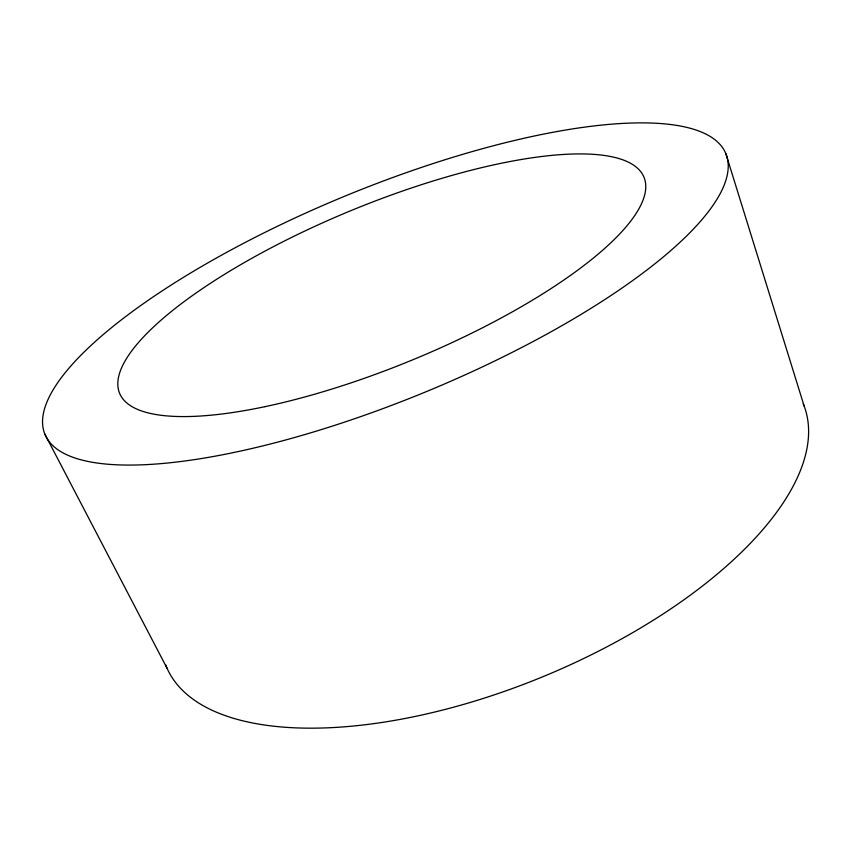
<?xml version="1.0" encoding="UTF-8"?>
<svg xmlns="http://www.w3.org/2000/svg" width="851" height="851" viewBox="0 0 851 851"><rect width="100%" height="100%" fill="white"/><g stroke="black" fill="none" stroke-linecap="round" stroke-linejoin="round"><path stroke-width="1.28" d="M44.805 434.042L166.977 668.088M725.882 153.733A368.249 105.886 -22.4 0 1 249.8 448.988A368.249 105.886 -22.4 0 1 180.444 279.213A368.249 105.886 -22.4 0 1 725.882 153.733L804.152 406.055M803.259 403.768A344.506 152.967 -22.4 0 1 541.247 677.385A344.506 152.967 -22.4 0 1 165.573 664.684M265.001 406.661A283.574 80.739 -22.4 0 0 645.196 181.167A283.574 80.739 -22.4 0 0 235.142 267.916A283.574 80.739 -22.4 0 0 265.001 406.661"/></g></svg>
